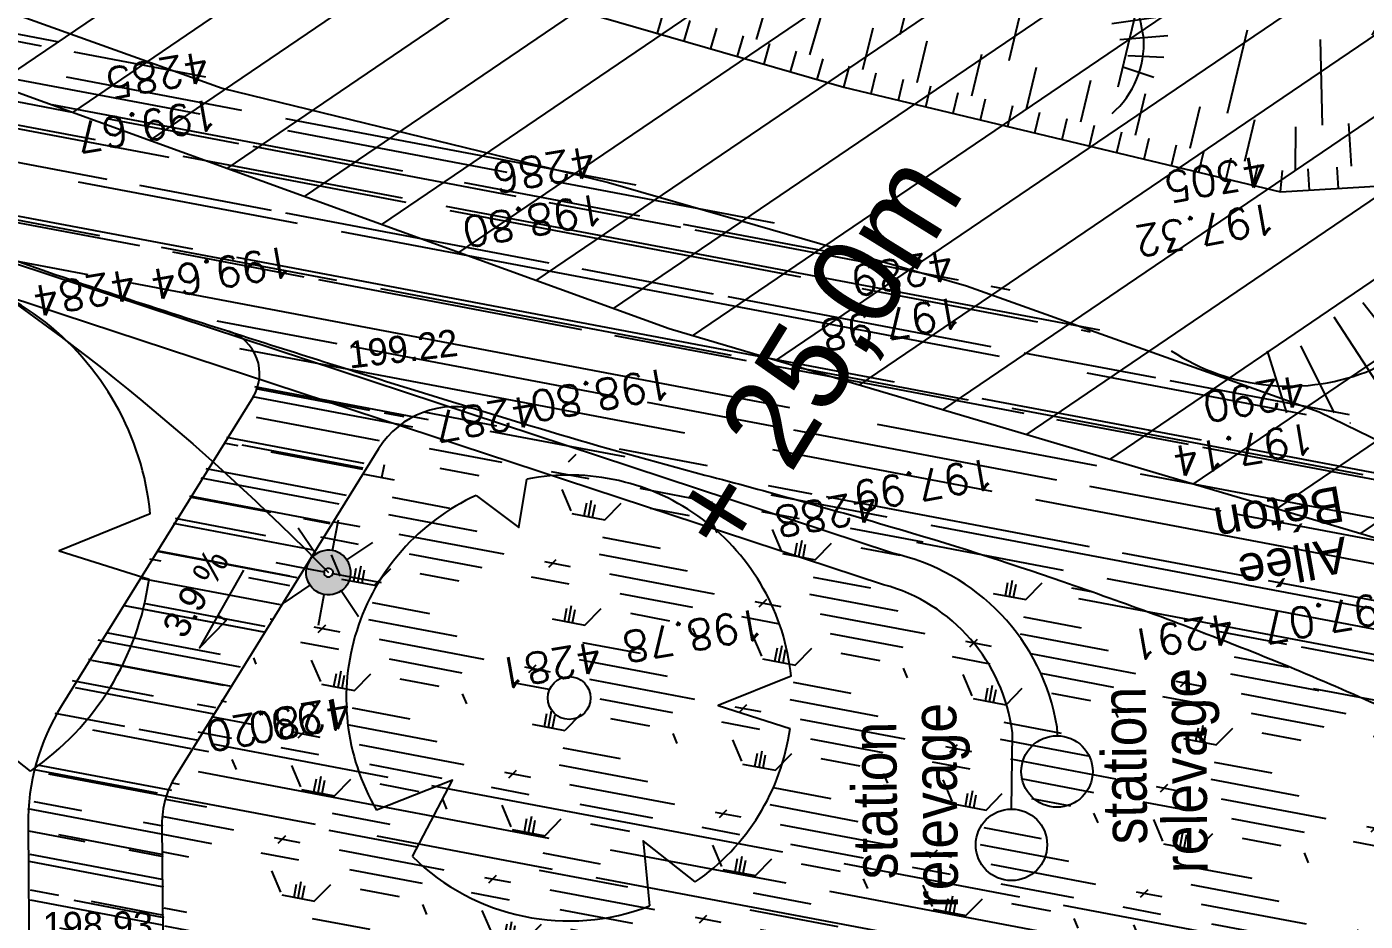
# Model space of a CAD drawing. Extents: x -2313930 to 3286427, y -3858277 to 2572692.
# Drawn here: x 1457 to 2957, y 586 to 1588 of the extents above; entities that cross this region are included whole.
import ezdxf
from ezdxf.enums import TextEntityAlignment as Align
from ezdxf.lldxf.tags import DXFTag

# ---------------------------------------------------------------- set-up
doc = ezdxf.new("R2010")
doc.units = 0
for name, color, linetype, lineweight in [('_GAZELEC-RESERVATION 2', 132, 'Continuous', 18), ('Fond topo - P', 252, 'Continuous', 50), ('Fond topo - VOI', 252, 'Continuous', 25)]:
    doc.layers.add(name, color=color, linetype=linetype, lineweight=lineweight)
for name, color, linetype in [('DWG_280-140115-P - Général', 252, 'Continuous'), ('Fond topo - ESPACE_BOISE', 252, 'Continuous'), ('Fond topo - TAL', 252, 'Continuous'), ('Fond topo - TAL_HAC', 252, 'Continuous'), ('Fond topo - VEG', 252, 'Continuous'), ('Fond topo - VOI_TXT', 252, 'Continuous'), ('Fond topo - Z_500', 252, 'Continuous'), ('prlm-VRD', 2, 'Continuous'), ('SA - arbre', 252, 'Continuous'), ('SA - bât C', 252, 'Continuous'), ('SA - béton balayé', 252, 'Continuous'), ('SA - couvre sol', 252, 'Continuous'), ('SA - EBC', 252, 'Continuous'), ('SA - ECL-réso', 252, 'Eclairage public'), ('SA - emmarchements', 252, 'Continuous'), ('SA - EP-réso', 252, 'EP'), ('SA - EU-réso', 252, 'EU'), ('SA - limite revêtement', 252, 'Continuous')]:
    doc.layers.add(name, color=color, linetype=linetype)
for name, color, linetype, plot in [('Fond topo - N', 252, 'Continuous', False), ('Fond topo - NCACHE', 252, 'Continuous', False), ('Fond topo - ZCACHE', 252, 'Continuous', False)]:
    doc.layers.add(name, color=color, linetype=linetype, plot=plot)
doc.styles.add('2000_ARIAL', font='arial.ttf', dxfattribs={"height": 0.400000006})
doc.styles.add('Arial', font='arial.ttf')
doc.styles.add('Futura Std Book', font='')
doc.styles.add('Lignes', font='arial.ttf', dxfattribs={"height": 0.35})
doc.styles.add('SIMPLEX', font='simplex_.ttf', dxfattribs={"height": 1.25})
doc.styles.get('Futura Std Book').set_extended_font_data('Futura Std Book')
tags = doc.linetypes.add('Eclairage public', pattern='A,5,-0.25,["ECL",Lignes,S=1,R=0,X=0,Y=-0.18],-1.25', length=6.5).pattern_tags.tags
tags[15:16] = [DXFTag(74, 4), DXFTag(75, 0), DXFTag(340, '0'), DXFTag(46, 0.0), DXFTag(50, 0.0), DXFTag(44, 0.0), DXFTag(45, 0.0)]
tags[4:5] = [DXFTag(74, 4), DXFTag(75, 0), DXFTag(340, '0'), DXFTag(46, 0.0), DXFTag(50, 0.0), DXFTag(44, 0.0), DXFTag(45, 0.0)]
tags = doc.linetypes.add('EP', pattern='A,5,-0.25,["EP",Lignes,S=1,R=0,X=0,Y=-0.18],-1.25', length=6.5).pattern_tags.tags
tags[15:16] = [DXFTag(74, 4), DXFTag(75, 0), DXFTag(340, '0'), DXFTag(46, 0.0), DXFTag(50, 0.0), DXFTag(44, 0.0), DXFTag(45, 0.0)]
tags[4:5] = [DXFTag(74, 4), DXFTag(75, 0), DXFTag(340, '0'), DXFTag(46, 0.0), DXFTag(50, 0.0), DXFTag(44, 0.0), DXFTag(45, 0.0)]
tags = doc.linetypes.add('EU', pattern='A,5,-0.25,["EU",Lignes,S=1,R=0,X=0,Y=-0.18],-1.25', length=6.5).pattern_tags.tags
tags[15:16] = [DXFTag(74, 4), DXFTag(75, 0), DXFTag(340, '0'), DXFTag(46, 0.0), DXFTag(50, 0.0), DXFTag(44, 0.0), DXFTag(45, 0.0)]
tags[4:5] = [DXFTag(74, 4), DXFTag(75, 0), DXFTag(340, '0'), DXFTag(46, 0.0), DXFTag(50, 0.0), DXFTag(44, 0.0), DXFTag(45, 0.0)]
tags = doc.linetypes.add('L1', pattern=[1.0000000298023224, 0.6000000238418579, -0.4000000059604645]).pattern_tags.tags
tags[6:7] = [DXFTag(74, 4), DXFTag(75, 0), DXFTag(340, '0'), DXFTag(46, 0.0), DXFTag(50, 0.0), DXFTag(44, 0.0), DXFTag(45, 0.0)]
tags[4:5] = [DXFTag(74, 4), DXFTag(75, 0), DXFTag(340, '0'), DXFTag(46, 0.0), DXFTag(50, 0.0), DXFTag(44, 0.0), DXFTag(45, 0.0)]
tags = doc.linetypes.add('L16', pattern=[0.37500001490116125, 0.300000011920929, -0.07500000298023224]).pattern_tags.tags
tags[6:7] = [DXFTag(74, 4), DXFTag(75, 0), DXFTag(340, '0'), DXFTag(46, 0.0), DXFTag(50, 0.0), DXFTag(44, 0.0), DXFTag(45, 0.0)]
tags[4:5] = [DXFTag(74, 4), DXFTag(75, 0), DXFTag(340, '0'), DXFTag(46, 0.0), DXFTag(50, 0.0), DXFTag(44, 0.0), DXFTag(45, 0.0)]

# ---------------------------------------------------------------- blocks, each defined once
blk = doc.blocks.new('200')
at = {"linetype": 'Continuous', "lineweight": -2}
blk.add_circle((0, 0), 0.4, dxfattribs=at)
blk = doc.blocks.new('Candélabre', base_point=(-13.42592592600001, -9.391534390999993))
for points in [[(-13.67592592600001, -9.391534390999993, -1), (-13.17592592600001, -9.391534390999993), (-13.37592592600001, -9.391534390999993, 1), (-13.475925926, -9.391534390999993)], [(-13.67592592600001, -9.391534390999993, -1), (-13.17592592600001, -9.391534390999993), (-13.37592592600001, -9.391534390999993, 1), (-13.475925926, -9.391534390999993)], [(-13.67592592600001, -9.391534390999993), (-13.475925926, -9.391534390999993, 1), (-13.37592592600001, -9.391534390999993), (-13.17592592600001, -9.391534390999993, -1)], [(-13.67592592600001, -9.391534390999993), (-13.475925926, -9.391534390999993, 1), (-13.37592592600001, -9.391534390999993), (-13.17592592600001, -9.391534390999993, -1)]]:
    blk.add_hatch(color=250).paths.add_polyline_path(points)
at = {"linetype": 'Continuous', "flags": 128}
for points in [[(-13.42592592600001, -9.141534390999993), (-13.42592592600001, -8.791534391999988)], [(-13.60270262100001, -9.214757695999992), (-13.850189994, -8.967270322999994)], [(-13.24914923200001, -9.214757696999996), (-13.001661857, -8.96727032199999)], [(-14.02592592600001, -9.391534390999993), (-13.67592592600001, -9.391534390999993)], [(-13.17592592600001, -9.391534390999993), (-12.825925927, -9.391534390999993)], [(-13.85018999600001, -9.815798461), (-13.60270262200001, -9.568311086999998)], [(-13.00166185800001, -9.815798458999993), (-13.249149231, -9.568311085999994)], [(-13.42592592600001, -9.991534390999988), (-13.42592592600001, -9.641534390999993)]]:
    blk.add_lwpolyline(points, dxfattribs=at)
for points in [[(-13.67592592600001, -9.391534390999993), (-13.475925926, -9.391534390999993, -1), (-13.37592592600001, -9.391534390999993), (-13.17592592600001, -9.391534390999993, 1)], [(-13.67592592600001, -9.391534390999993), (-13.475925926, -9.391534390999993, 1), (-13.37592592600001, -9.391534390999993), (-13.17592592600001, -9.391534390999993, -1)]]:
    blk.add_lwpolyline(points, format="xyb", close=True, dxfattribs=at)
blk = doc.blocks.new('PTOPO')
at = {"layer": 'Fond topo - NCACHE', "style": 'SIMPLEX'}
blk.add_attdef('MAT', text='', height=0.34, dxfattribs=at).set_placement((0.09999999986030161, -0.09999999962747097), align=Align.TOP_LEFT)
at = {"layer": 'Fond topo - ZCACHE', "style": 'SIMPLEX'}
blk.add_attdef('ALT', (0.09999999986030161, 0.09999999962747097), '', height=0.34, dxfattribs=at)
blk = doc.blocks.new('RESINEUX')
at = {"ltscale": 2}
for p, q in [((-0.074169265, 0.428845282), (-0.014171327, 0.418845625)), ((-0.094168577, 0.388846656), (-0.024170983, 0.388846656)), ((-0.104168234, 0.338848375), (-0.014171327, 0.348848031)), ((-0.11416789, 0.298849749), (-0.014171327, 0.318849062)), ((-0.11416789, 0.258851124), (-0.004171670000000001, 0.288850093)), ((-0.104168234, 0.218852498), (0.015827643, 0.258851124)), ((0.285818364, 0.238851811), (0.325816989, 0.15885456)), ((0.325816989, 0.248851468), (0.345816302, 0.168854217)), ((0.365815615, 0.248851468), (0.365815615, 0.188853529)), ((0.395814584, 0.238851811), (0.395814584, 0.188853529)), ((0.425813553, 0.228852155), (0.415813896, 0.188853529)), ((-0.094168577, 0.178853873), (0.015827643, 0.218852499)), ((0.245819739, 0.218852498), (0.29581802, 0.138855248)), ((0.445812866, 0.208852842), (0.435813209, 0.188853529)), ((-0.094168577, 0.128855591), (0.035826955, 0.18885353)), ((0.205821113, 0.198853186), (0.265819051, 0.108856279)), ((0.165822488, 0.178853873), (0.225820426, 0.07885731)), ((-0.08416892100000001, 0.08885696600000001), (0.035826955, 0.148854904)), ((0.115824206, 0.148854904), (0.205821113, 0.038858684)), ((-0.074169264, 0.058857997), (0.05582626800000001, 0.118855935)), ((0.06582592400000001, 0.118855935), (0.155822831, 0.008859715)), ((-0.444156549, 0.058857997), (-0.394158268, 0.108856279)), ((-0.41415758, 0.018859372), (-0.374158955, 0.08885696600000001)), ((-0.374158955, -0.011139597), (-0.33416033, 0.08885696600000001)), ((-0.33416033, -0.03113891), (-0.294161704, 0.08885696600000001)), ((-0.294161704, -0.051138223), (-0.264162735, 0.08885696600000001)), ((-0.254163079, -0.06113787900000001), (-0.234163766, 0.08885696600000001)), ((-0.204164797, -0.071137536), (-0.204164797, 0.08885696600000001)), ((-0.164166172, -0.08113719200000001), (-0.164166172, 0.08885696600000001)), ((-0.124167546, -0.091136848), (-0.11416789, 0.098856622)), ((0.045826612, -0.14113513), (0.125823863, -0.001139941)), ((0.09582489300000001, -0.151134786), (0.175822144, -0.03113891)), ((-0.104168234, -0.06113787900000001), (0.025827299, -0.14113513)), ((0.135823519, -0.161134443), (0.225820426, -0.051138223)), ((0.185821801, -0.171134099), (0.265819051, -0.08113719200000001)), ((-0.11416789, -0.101136505), (-0.004171670000000001, -0.171134099)), ((0.235820082, -0.191133412), (0.315817333, -0.111136161)), ((-0.124167546, -0.151134786), (-0.014171327, -0.211132724)), ((0.275818708, -0.201133068), (0.345816302, -0.151134786)), ((-0.134167203, -0.191133412), (-0.014171327, -0.261131006)), ((0.305817677, -0.231132037), (0.375815271, -0.191133412)), ((-0.134167203, -0.231132037), (-0.034170639, -0.301129632)), ((0.335816646, -0.271130662), (0.395814584, -0.25113135)), ((-0.144166859, -0.271130662), (-0.054169952, -0.341128257)), ((0.385814927, -0.291129975), (0.345816302, -0.291129975)), ((-0.154166515, -0.311129288), (-0.074169264, -0.3911265390000001)), ((0.345816302, -0.311129288), (0.385814927, -0.321128944)), ((0.365815615, -0.341128257), (0.345816302, -0.331128601)), ((-0.174165828, -0.341128257), (-0.124167546, -0.411125851)), ((-0.204164797, -0.36112757), (-0.174165828, -0.431125164)), ((-0.234163766, -0.381126882), (-0.22416411, -0.431125164)), ((-0.264162735, -0.3911265390000001), (-0.264162735, -0.431125164))]:
    blk.add_line(p, q, dxfattribs=at)
for centre, major_axis, ratio, start_param, end_param in [((0.125824658, 0.32584846), (-0.141416496, 0.141416496), 0.9999999999990478, 6.0187679254481, 7.001196311805126), ((0.626553274, 0.375004286), (0.495806787, 0.495806787), 0.9999999999992479, 2.407115294926716, 2.808261770600389), ((0.346817063, 0.020858942), (0.141416496, 0.141416496), 0.9999999999984862, 0.2082352305735228, 0.9403659464662355), ((0.6156107310000001, -0.413017298), (-0.494244527, 0.494244527), 0.9999999999994863, 5.940864207087385, 6.402329262634387), ((-0.271161699, 0.231851691), (-0.148487321, 0.148487321), 0.999999999999426, 1.039500649605982, 1.948537937165391), ((-0.132308309, 0.771717634), (0.5413446150000001, 0.5413446150000001), 0.999999999999071, 3.63264165587472, 4.003214602841574), ((0, 0), (-0.001131371, 0.001131371), 0.99999999997417, 3.926990817000156, 7.06858347058995), ((0, 0), (-0.001131371, 0.001131371), 0.99999999997417, 0.7853981634103633, 3.926990817000156), ((-0.744748968, -0.046828497), (-0.4953887950000001, 0.4953887950000001), 0.9999999999996526, 3.509030027783859, 3.906773112117224), ((-0.091248273, -0.737988308), (0.495574425, 0.495574425), 0.9999999999996342, 0.1822567691657557, 0.5883250715815413), ((0.162823386, -0.300130027), (-0.141416496, 0.141416496), 0.9999999999997603, 3.670881203304562, 4.697745667496582), ((-0.265161906, -0.212133051), (-0.141416496, 0.141416496), 0.9999999999999891, 2.259520706035595, 3.289317319450373)]:
    blk.add_ellipse(centre, major_axis=major_axis, ratio=ratio, start_param=start_param, end_param=end_param, dxfattribs=at)
blk = doc.blocks.new('A$C1F970F0F')
at = {"layer": 'SA - béton balayé'}
h = blk.add_hatch(dxfattribs=at)
h.set_pattern_fill('BETON_BALAYE', color=256, scale=49.99999999999999, angle=-10.72360141139323, style=0, pattern_type=2)
h.set_pattern_definition([(349.2763985886067, (-277130161.1279894, -473864756.7787022), (117.3825536141096, 28.65896207176165), [749.9999999999999, -99.99999999999999, 250, -49.99999999999999]), (349.2763985886067, (-277130091.1375459, -473864744.5890418), (-36.75306622226226, 74.64222748057564), [150, -16.5, 299.9999999999999, -37.49999999999999]), (349.2763985886067, (-277130128.6565508, -473864719.6726964), (261.6928111209335, -15.46358973923611), [399.9999999999999, -69.99999999999999, 200, -49.99999999999999])])
edge = h.paths.add_edge_path()
edge.add_line((847.6940603821262, 1728.843869632567), (898.3231435302033, 2004.634077768478))
edge.add_line((898.3231435302033, 2004.634077768478), (1143.547512896615, 1887.824205350663))
edge.add_arc((4476.755824987884, 9877.66301907342), 8657.2398558123, 247.3550337200921, 251.1659104121369)
edge.add_line((1681.948853588895, 1683.954706367697), (2114.845544182086, 1578.014617527221))
edge.add_line((2114.845544182086, 1578.014617527221), (2515.75612138621, 1462.263694100857))
edge.add_line((2515.756121386211, 1462.263694100857), (2910.512600857043, 1321.392171708825))
edge.add_line((2910.512600857042, 1321.392171708825), (3516.952153602056, 1025.948174333774))
edge.add_line((3516.952153602057, 1025.948174333774), (3901.18493073026, 864.3683669144352))
edge.add_line((3901.18493073026, 864.3683669144351), (4241.50575886574, 689.604471750609))
edge.add_line((4241.50575886574, 689.604471750609), (4497.895798403801, 355.9948476230381))
edge.add_line((4497.895798403801, 355.994847623038), (4533.966147712257, 237.5404283702045))
edge.add_line((4533.966147712256, 237.5404283702045), (4447.604671371961, 174.518334859205))
edge.add_line((4447.604671371962, 174.518334859205), (4252.599676299415, 32.25277447435795))
edge.add_line((4252.599676299415, 32.25277447435792), (4156.386231026273, 172.6365710435619))
edge.add_line((4156.386231026273, 172.6365710435621), (4040.701065253342, 314.6279718482957))
edge.add_arc((2593.341206284507, -915.257701528077), 1899.333917701345, 40.3560274261332, 48.35494902153538)
edge.add_arc((3119.873794743065, -323.1481797241233), 1106.976515683048, 48.35494958933642, 58.83868760046816)
edge.add_arc((1167.260114931724, -3661.781614552744), 4974.593107277497, 59.49169731789545, 62.50643056691179)
edge.add_arc((-2920.322800602558, -11460.20645120262), 13779.33748696329, 62.39912395488075, 64.37236637248444)
edge.add_arc((1655.842150793314, -1920.823136313695), 3199.114441546418, 64.37236634929735, 68.46827945017714)
edge.add_arc((976.9509503048961, -3641.494662512886), 5048.872199517636, 68.46827948602746, 70.96729572643876)
edge.add_line((2623.427559794691, 1131.368761205476), (2431.022144464181, 1192.66281336526))
edge.add_line((2431.022144464181, 1192.66281336526), (1971.332810029389, 1322.799841070266))
edge.add_arc((1942.135028901925, 1227.157331528015), 100.0000002715342, 73.02359818588538, 148.1771649215559)
edge.add_line((1857.166767790674, 1279.88677928664), (1629.491566616614, 913.0108329463187))
edge.add_arc((1714.459827979506, 860.2813851400383), 100.0000005249397, 148.1771649743808, 180.4836279277611)
edge.add_line((1614.463389873035, 859.4373051895686), (1615.851753593793, 694.9607727230351))
edge.add_line((1615.851753593793, 694.9607727230351), (1465.851753458937, 694.3277211018518))
edge.add_line((1465.851753458937, 694.3277211018518), (1464.468733616605, 858.1711849032274))
edge.add_arc((1714.459829404081, 860.2813851546173), 250.0000018362474, 148.1771651838876, 180.4836280127426, ccw=False)
edge.add_line((1502.039175040556, 992.1050041879063), (1716.403353701119, 1337.5315612539))
edge.add_arc((1673.919223351382, 1363.896285094222), 49.99999994749897, 328.177164835115, 432.2428484475834)
edge.add_arc((3542.147321807592, 7380.693577605962), 6250.170695921803, 249.6004148205551, 252.7543820270024, ccw=False)
edge.add_line((1363.554939353563, 1522.505379938917), (1104.398892733353, 1617.71836989428))
edge.add_arc((1990.420094553901, 4016.529160534171), 2557.210742071507, 243.4573258881201, 249.7278614161875, ccw=False)
at = {"layer": 'SA - couvre sol'}
h = blk.add_hatch(dxfattribs=at)
h.set_pattern_fill('PELOUSE6', color=256, scale=20.0000003, angle=-10.72360141139323, style=0, pattern_type=2)
h.set_pattern_definition([(349.2763985886067, (-277130161.1279894, -473864756.7787022), (22.32856350872324, 117.9043497231417), [37.5000005625, -202.5000030375]), (79.27639858860677, (-277130147.3110734, -473864759.3953308), (-235.8086994462835, 44.65712701744649), [15.000000225, -105.000001575]), (79.27639858860677, (-277130138.0997961, -473864761.1397498), (-235.8086994462835, 44.65712701744649), [15.000000225, -105.000001575]), (79.27639858860677, (-277130142.7054347, -473864760.2675403), (-235.8086994462835, 44.65712701744649), [18.75000028125, -101.25000151875]), (112.9664661186067, (-277130151.916716, -473864758.5231205), (-191.1515722884832, 280.4658259369293), [12.00000018, -420.7461593111922]), (45.58633105860677, (-277130133.4941673, -473864762.0119574), (22.32856353476547, 117.9043498154048), [12.00000018, -420.7461593111923]), (45.58633105860677, (-277130124.2828801, -473864763.7563783), (22.32856353476547, 117.9043498154048), [26.00000039, -406.6661590999923]), (112.9664661186067, (-277130161.1279894, -473864756.7787022), (-191.1515722884832, 280.4658259369293), [26.00000039, -406.6661590999922]), (349.2763985886067, (-277130073.3609553, -473864750.4999832), (22.32856350872324, 117.9043497231417), [44.42455106636825, -195.5754525336318]), (349.2763985886067, (-277130085.1249766, -473864728.4255323), (22.32856350872324, 117.9043497231417), [82.81008944215131, -56.09585564143782, 43.07431864611476, -58.01973967029608]), (349.2763985886067, (-277130096.7337571, -473864706.3804808), (22.32856350872324, 117.9043497231417), [119.4799495921992, -46.28746189431191, 29.47870124218051, -44.75389087130835]), (349.2763985886067, (-277130108.4191755, -473864684.3209158), (22.32856350872324, 117.9043497231417), [100.4611429069171, -139.5388606930829]), (349.2763985886067, (-277130104.5097786, -473864665.2146754), (22.32856350872324, 117.9043497231417), [65.56973938354608, -174.4302642164539])])
edge = h.paths.add_edge_path()
edge.add_line((1615.851753593793, 694.9607727230351), (1614.463389838377, 859.4373050065569))
edge.add_arc((1714.459830512557, 860.2813843759698), 100.000003087434, 148.1771654366792, 180.4836275824338, ccw=False)
edge.add_line((1629.491566507779, 913.0108328721421), (1857.16676764718, 1279.886779029451))
edge.add_arc((1942.135029055825, 1227.157331214506), 100.000000568384, 79.2764015901547, 148.1771649839853, ccw=False)
edge.add_line((1960.74215999076, 1325.410956033792), (2431.022144464181, 1192.66281336526))
edge.add_arc((1225.869913482202, -2931.164758576932), 4296.31769576593, 65.03011753986442, 73.7094635579187, ccw=False)
edge.add_line((3039.525209584287, 963.5753110377432), (3252.565944742316, 859.111148292679))
edge.add_line((3252.565944742316, 859.111148292679), (3463.776332122894, 750.994138549633))
edge.add_line((3463.776332122894, 750.9941385496331), (3526.869145140535, 717.5495769190678))
edge.add_line((3526.869145140535, 717.5495769190678), (3489.772737486232, 694.0244586629102))
edge.add_line((3489.772737486233, 694.0244586629102), (1615.851753593793, 694.9607727230352))
at = {"layer": 'SA - EBC'}
h = blk.add_hatch(dxfattribs=at)
h.set_pattern_fill('_USER', color=256, scale=74.99999999999999, angle=-325.7236014113932, style=0, pattern_type=0)
h.set_pattern_definition([(34.27639858860678, (-277130161.1279894, -473864756.7787022), (-42.238928459823, 61.97477650275113), [])])
edge = h.paths.add_edge_path()
edge.add_line((5801.470568619522, -3162.013069131843), (4083.559282644929, -3271.123614088357))
edge.add_line((4083.559282644929, -3271.123614088356), (4014.481307725509, -3717.332461968055))
edge.add_line((4014.48130772551, -3717.332461968055), (3135.517961824245, -3810.19300101904))
edge.add_line((3135.517961824245, -3810.19300101904), (2274.245008604417, -3693.648081323564))
edge.add_line((2274.245008604417, -3693.648081323564), (1554.636776175834, -3420.099318784944))
edge.add_arc((2508.775769578408, -2315.674454232369), 1459.498372788833, 157.1868533427094, 229.1754823893534, ccw=False)
edge.add_arc((1966.013830892235, -2087.371785851423), 870.6752834691503, 94.3015183869224, 157.1868533106914, ccw=False)
edge.add_line((1900.708697991695, -1219.149067345796), (2859.239020416566, -1223.495634912559))
edge.add_arc((3100.860739749298, 1265.329539486049), 2500.526305395239, 264.4549516394795, 302.9422754293212)
edge.add_arc((4209.331858878893, -445.3369775435177), 462.1229708170858, 302.9422754305585, 376.8336969250394)
edge.add_arc((2214.122706379954, -1049.006753214115), 2546.655714682971, 16.8336969158998, 38.14703645440247)
edge.add_arc((3041.32627014761, -399.2990096244524), 1494.806919462396, 38.14703657403813, 72.97328584086019)
edge.add_line((3479.031970107599, 1029.988031775616), (2182.437305702805, 1414.38613606858))
edge.add_line((2182.437305702805, 1414.38613606858), (1056.590900019184, 1822.819186472099))
edge.add_arc((1766.412018482452, 3779.442320525911), 2081.398594438606, 212.7495497786225, 250.0603089288685, ccw=False)
edge.add_line((15.86575126143373, 2653.472571668582), (-104.0907319930869, 3091.26353710603))
edge.add_line((-104.0907319930869, 3091.26353710603), (-169.6986146466322, 3639.54836895815))
edge.add_line((-169.6986146466322, 3639.548368958149), (-35.58090533515337, 6158.014854826562))
edge.add_arc((-194.3533792400212, 7143.826589584332), 998.5156357593988, 279.1493507374978, 373.962283499627)
edge.add_arc((2392.201579171132, 7786.918955579627), 1666.786287877102, 172.6269749467245, 193.9622835974407, ccw=False)
edge.add_arc((-45.50651600643437, 8102.354993671941), 791.2455775503726, -7.373025019439765, 16.43829965925021)
edge.add_line((713.3969204091394, 8326.263765657093), (486.7428317772967, 9142.81155059313))
edge.add_line((486.7428317772967, 9142.811550593131), (1338.845530021721, 9564.23852196786))
edge.add_line((1338.845530021721, 9564.23852196786), (1632.623584095551, 8945.24637913095))
edge.add_line((1632.623584095551, 8945.246379130947), (1394.029444699765, 8829.874494032001))
edge.add_line((1394.029444699765, 8829.874494032001), (1731.997733793977, 8131.230781666551))
edge.add_arc((1233.216649704336, 7889.945865525577), 554.0766919865823, -19.640967550384175, 25.815335324856676, ccw=False)
edge.add_line((1755.055695752756, 7703.706797235046), (1558.214479468655, 6807.520788570679))
edge.add_line((1558.214479468655, 6807.52078857068), (1570.021725572625, 6609.158708993335))
edge.add_line((1570.021725572625, 6609.158708993335), (1852.913141606868, 5734.125706863067))
edge.add_line((1852.913141606869, 5734.125706863067), (2726.748207475315, 4020.986816292172))
edge.add_line((2726.748207475315, 4020.986816292172), (3802.352916265851, 4004.947770972833))
edge.add_arc((8355.58168857983, 5950.706307988518), 4951.552134169374, 203.138762427905, 230.8301436200186)
edge.add_arc((13583.66465597079, 12367.85935474512), 13228.79229856088, 230.8301435441083, 233.1638398044412)
edge.add_line((5652.622255943647, 1780.153648245416), (4998.697813068342, 1820.441475819727))
edge.add_line((4998.697813068342, 1820.441475819727), (4863.841220233488, 767.0816613875431))
edge.add_line((4863.841220233488, 767.0816613875434), (5595.355488733695, 631.185878681516))
edge.add_line((5595.355488733695, 631.1858786815158), (5852.747939948536, -2020.707044821664))
edge.add_line((5852.747939948536, -2020.707044821665), (5881.394298709887, -2966.563612924887))
edge.add_line((5881.394298709887, -2966.563612924887), (5801.470568619523, -3162.013069131842))
at = {"layer": 'Fond topo - ESPACE_BOISE', "linetype": 'L1', "ltscale": 2, "flags": 128}
blk.add_lwpolyline([(5801.470568619522, -3162.013069131843), (4083.559282644929, -3271.123614088356), (4014.48130772551, -3717.332461968055), (3135.517961824245, -3810.19300101904), (2274.245008604417, -3693.648081323564), (1554.636776175834, -3420.099318784944, -0.3248648439675891), (1163.447808694293, -1749.787382690587, -0.2814891279475962), (1900.708697991695, -1219.149067345796), (2859.239020416566, -1223.495634912559, 0.1695292870025676), (4460.631470672048, -833.159289007697, 0.3340686001642133), (4651.652558133293, -311.5085830883972, 0.09326601102169153), (4216.884593398947, 524.0158635944096, 0.153138720952933), (3479.031970107599, 1029.988031775616), (2182.437305702805, 1414.38613606858), (1056.590900019184, 1822.819186472099, -0.1642525569996709), (15.86575126143373, 2653.472571668582), (-104.0907319930869, 3091.26353710603), (-169.6986146466322, 3639.548368958149), (-35.58090533515337, 6158.014854826562, 0.4390366150430304), (774.660880078399, 7384.751557306568, -0.09336270405047195), (739.1967976091219, 8000.81547627212, 0.104271961321091), (713.3969204091394, 8326.263765657093), (486.7428317772967, 9142.811550593131), (1338.845530021721, 9564.23852196786), (1632.623584095551, 8945.246379130947), (1394.029444699765, 8829.874494032001), (1731.997733793977, 8131.23078166655, -0.2009829630843761), (1755.055695752756, 7703.706797235046), (1558.214479468655, 6807.52078857068), (1570.021725572625, 6609.158708993335), (1852.913141606869, 5734.125706863067), (2726.748207475315, 4020.986816292172), (3802.352916265851, 4004.947770972833, 0.121417881002313), (5228.074839294609, 2111.882341611708, 0.01018302282179253), (5652.622255943647, 1780.153648245416), (4998.697813068342, 1820.441475819727), (4863.841220233488, 767.0816613875434), (5595.355488733695, 631.1858786815158), (5852.747939948536, -2020.707044821665), (5881.394298709887, -2966.563612924887)], format="xyb", close=True, dxfattribs=at)
at = {"layer": 'Fond topo - TAL', "ltscale": 2, "flags": 128}
blk.add_lwpolyline([(-123.5302720137822, 5221.471523133365), (-191.6498956813264, 5149.89069116634), (-250.1124419443469, 5002.430873541515), (-244.3641489511899, 4796.956972106978), (-172.4301427361494, 4538.765070982538), (-111.4085088218977, 4273.775672655443), (-102.3376064494456, 4066.634682282455), (-116.1263785536438, 3786.61701452102), (-123.9270524247917, 3450.200434356116), (-81.42352560867835, 3248.694998352735), (143.8016482546598, 2993.0819321279), (288.7744518628505, 2702.713250865253), (508.5369932070888, 2483.767469360457), (868.9328981152057, 2247.251295349618), (1243.079527777024, 2039.408481325549), (1662.380454104952, 1891.644250489091), (2378.37961133611, 1685.062536819512), (2867.518686564626, 1567.612339461884), (3061.566353946116, 1579.164582815518)], dxfattribs=at)
at = {"layer": 'Fond topo - TAL_HAC', "ltscale": 2}
for p, q in [((2441.442106033925, 1743.963578345471), (2464.383664849399, 1837.182057449733)), ((2563.331710581855, 1714.699071353439), (2585.745766599543, 1808.045791032937)), ((2280.616216416308, 1738.248429903872), (2293.922514014511, 1784.367215866106)), ((2685.6164792727, 1685.336521775387), (2708.03053543388, 1778.683241712074)), ((2169.546523817203, 1745.315536472631), (2176.199672576443, 1768.374929556085)), ((2199.379822076675, 1736.707965085569), (2206.032970835915, 1759.767358169022)), ((2340.282812791757, 1721.033286872559), (2353.589110441948, 1767.15207310931)), ((2229.213120244641, 1728.100393715835), (2235.86626900388, 1751.159786799289)), ((2259.046418504112, 1719.492822328772), (2265.699567246023, 1742.55221532072)), ((2399.531914136506, 1704.662544176502), (2411.266078207414, 1751.206173257649)), ((2807.901248107037, 1655.973972454525), (2830.31530421623, 1749.320692116693)), ((2288.879716649201, 1710.885250963371), (2295.532865505494, 1733.944643933658)), ((2318.713014908673, 1702.277679576309), (2325.366163764966, 1725.337072546595)), ((2460.411105885563, 1690.047623397536), (2471.61813392283, 1736.720983137115)), ((2914.406114300931, 1642.400442458333), (2912.23927793443, 1738.375985331683)), ((2348.546313168144, 1693.670108189246), (2355.199461932931, 1716.729501176861)), ((2521.553490282629, 1675.366348693518), (2532.760518377431, 1722.039708611776)), ((2378.37961133611, 1685.062536819512), (2384.509510868777, 1708.266509177061)), ((2408.950803546081, 1677.721899465337), (2414.554317553277, 1701.058579337293)), ((2582.695874685242, 1660.685073893661), (2593.902902665662, 1707.358433833581)), ((2439.521995750505, 1670.381262207), (2445.125509745919, 1693.717941891612)), ((2470.093187943147, 1663.040624761319), (2475.696701973219, 1686.377304628943)), ((2643.838259139843, 1646.003799368322), (2655.045287062728, 1692.677159129563)), ((2500.66438011846, 1655.699987224132), (2506.26789418319, 1679.036667274767)), ((2531.23557234576, 1648.359349961463), (2536.839086387614, 1671.69603001643)), ((2561.806764573061, 1641.018712698793), (2567.410278614915, 1664.35539275376)), ((2704.980643462733, 1631.322524773139), (2716.187671499999, 1677.995884512718)), ((2592.377956777485, 1633.678075440456), (2597.981470842215, 1657.014755491091)), ((2622.949148987456, 1626.337438086281), (2628.552663017528, 1649.674117953904)), ((2766.123027842469, 1616.641249977615), (2777.330055931724, 1663.314609991711)), ((2653.520341214757, 1618.996800823612), (2659.123855130446, 1642.333480712896)), ((2684.091533407399, 1611.656163377931), (2689.695047323088, 1634.992843267215)), ((2827.265412262412, 1601.959975269265), (2838.472440334338, 1648.633335191855)), ((2884.031976868737, 1592.507282189281), (2884.719149060059, 1640.502363213267)), ((2946.945614104718, 1596.383356565052), (2944.093079667968, 1644.298521869082)), ((2714.662725559835, 1604.315525845076), (2720.266239624566, 1627.652205895711)), ((2745.23391769563, 1596.974888599736), (2750.83743176036, 1620.311568650371)), ((2775.805110014436, 1589.634251319737), (2781.408623964784, 1612.970931392033)), ((2806.376302132901, 1582.293613982891), (2811.979816192085, 1605.630294129364)), ((2836.947494337325, 1574.952976724554), (2842.551008367398, 1598.289656592177)), ((2867.518686564626, 1567.612339461884), (2869.63025653948, 1591.519268569209)), ((2899.85996440493, 1569.537713159504), (2898.433697180665, 1593.495295717847)), ((2932.201242331882, 1571.463087314653), (2930.774975055628, 1595.420669598479))]:
    blk.add_line(p, q, dxfattribs=at)
at = {"layer": 'Fond topo - VOI', "linetype": 'L16', "ltscale": 2, "flags": 128}
for points in [[(-410.4573954082604, 4496.281983435452), (-275.2797675438889, 3639.964293068524, 0.05175614001462255), (-25.75674943525667, 2954.12476405697, 0.07683847699775821), (242.3973429298351, 2566.944338701083, 0.01799232695016924), (602.5175779411827, 2213.735113210599), (898.3231434213683, 2004.634077694301), (1143.547512896615, 1887.824205350663), (1442.276114517919, 1769.658652589777), (1681.948853588895, 1683.954706367697), (2114.845544182086, 1578.014617527221), (2515.756121386211, 1462.263694100857), (2910.512600857042, 1321.392171708825), (3516.952153602057, 1025.948174333774), (3901.184930821766, 864.3683668971058), (4241.50575886574, 689.604471750609), (4497.895798403801, 355.994847623038), (4647.689449561236, -149.636488564905), (4746.352122538518, -642.243459669855), (4898.077129065638, -1354.668971112381), (4990.027461718793, -2094.77839309662), (5021.209996846888, -2419.063814886839), (5045.042919798527, -2502.419951333245, 0.2291964161509024), (5239.005744553338, -2711.489723728723), (5354.800928152768, -2670.843148670674), (5445.831428399385, -2528.106701577661), (5524.939717540758, -2152.462322599101), (5588.808554118679, -1772.826003617761), (5596.946294726647, -1078.989912171996), (5595.427037839852, -760.3391798385524), (5607.922173153986, 21.2368958841555), (5625.650588417848, 675.8970783981483), (5679.873644702147, 1402.6777603776)], [(1113.169076435483, 1614.544457789373, -0.002426532655408154), (1363.554939353563, 1522.505379938917, 0.01108269577173768), (1599.923292717213, 1440.234847178777, 0.002199676188283067), (1874.660297146564, 1352.718827440079, 0.00347098289485792), (2049.38919448178, 1299.234824079624, 0.008144483090189688), (2222.6218611107, 1250.579863394922, -0.006775138349132658), (2431.022144464181, 1192.66281336526, -0.01189088554474296), (2623.427408166431, 1131.368813427953, -0.01090445597054321), (2829.969218926352, 1055.039568515053, -0.01787369539097641), (3039.525210796052, 963.5753104291103, -0.008610107040065807), (3463.776332122894, 750.9941385496331, -0.006108992419635383), (3603.612183074546, 675.6974373326499, -0.009426701389239399), (3692.67804793272, 624.1069568697282, -0.04577587075853611), (3855.47516997701, 504.0686135215838, -0.03491605834605333), (4040.701065253342, 314.6279718482956, -0.005171303418082488), (4113.986337773101, 226.5540563774106, -0.008638596706901086), (4156.386231026273, 172.6365710435621, -0.01206913161195214), (4178.034076992609, 142.6300725480174, -0.003352022640495587), (4252.599676299415, 32.25277447435792, -0.05728176819019055), (4294.257764984838, -49.15386160802848, -0.03537220502369592), (4336.211253093843, -190.8626816253246), (4461.038475485748, -724.9450425888687), (4633.29666137313, -1425.46548323056), (4721.617943937852, -2098.858421756516), (4772.00721949915, -2796.814362761385), (4932.207642367547, -3081.259965061484)]]:
    blk.add_lwpolyline(points, format="xyb", dxfattribs=at)
at = {"layer": 'SA - arbre', "ltscale": 2.400000095367432, "elevation": 9.999999999999998e-08, "flags": 128}
for points in [[(1966.378882305368, 1227.741604857647), (2014.264533294783, 1191.933553187158), (2023.183728462522, 1245.998361618317)], [(2319.133640942933, 1025.286961363171), (2237.630695683869, 992.3287763382195), (2318.005085609251, 966.8428031595276)], [(1895.203018449519, 823.1692867146141), (1939.802571416672, 908.9054956155355), (1854.765484073857, 875.3617010442227)], [(2211.789678536741, 794.8822993933688), (2153.315084225394, 840.8736395464873), (2160.614083201497, 767.9318677939398)]]:
    blk.add_lwpolyline(points, dxfattribs=at)
at = {"layer": 'SA - arbre', "ltscale": 3, "elevation": 9.999999999999998e-08, "flags": 128}
for points in [[(1601.411681069683, 1206.971654178375), (1499.532999415613, 1165.773922817594), (1600.000986846776, 1133.916456410692)], [(1467.231728051719, 918.9658265995745), (1394.138485105516, 976.4550018965583), (1403.262233805543, 885.277787162287)]]:
    blk.add_lwpolyline(points, dxfattribs=at)
at = {"layer": 'SA - arbre', "ltscale": 2.400000095367432}
blk.add_circle((2070.636051041283, 1000.852554139549), 24, dxfattribs=at)
at = {"layer": 'SA - arbre', "ltscale": 3}
for start, end in [(5.615758544138957, 100.955148599448), (304.4232597397967, 352.1717179394186)]:
    blk.add_arc((1290.789693612553, 1176.428645164011), 312.1199996999999, start, end, dxfattribs=at)
at = {"layer": 'SA - arbre', "ltscale": 2.400000095367432}
for start, end in [(5.615758544138957, 100.9551486135385), (114.6790985213543, 210.1704842050026), (304.4232597303638, 352.1717179394186), (225.365112554562, 291.1217116632116)]:
    blk.add_arc((2070.636051041283, 1000.852554139549), 249.6959998, start, end, dxfattribs=at)
at = {"layer": 'SA - ECL-réso', "ltscale": 0.75, "elevation": 9.999999999999998e-08, "flags": 128}
blk.add_lwpolyline([(-1475.110443905265, 5766.401422545955, 0.1362120017762133), (-838.9789361074819, 4822.492392310165, -0.03575262993527941), (-599.8260445017723, 3757.456632320135, 0.08458757116206624), (-142.8597030717047, 2572.739655090864, 0.1018241665879795), (784.6364305523733, 1789.941469141512, -0.1154325763872777), (1801.014147016003, 1141.354277914741)], format="xyb", dxfattribs=at)
at = {"layer": 'SA - emmarchements', "elevation": 9.999999999999998e-08, "flags": 128}
blk.add_lwpolyline([(1705.955772176362, 1144.095389586514), (1656.662410429649, 1057.014543388402), (1686.595769880917, 1087.665585846504), (1677.066367835437, 1093.059840570285)], dxfattribs=at)
at = {"layer": 'SA - EP-réso', "ltscale": 0.75, "elevation": 9.999999999999998e-08, "flags": 128}
blk.add_lwpolyline([(2566.152516580046, 876.3103505561792), (2567.183615954937, 961.9083501940681, 0.3038135515548239), (2422.871377904824, 1127.726289594517), (1293.799864130439, 1498.886731004649, -0.2451589190929156), (-1104.395255167816, 4052.061781908328), (-1490.651059086209, 6224.425435984132, 0.2442911667358615), (-1508.197340965751, 6251.265406478272)], format="xyb", dxfattribs=at)
at = {"layer": 'SA - EU-réso', "ltscale": 0.75, "elevation": 9.999999999999998e-08, "flags": 128}
blk.add_lwpolyline([(2617.534404683669, 958.3520565071242, 0.02430399992714655), (2617.147610928713, 968.2506084235482, 0.3084876794272485), (2431.642292807388, 1163.244017275639), (1304.186131232575, 1535.139853239783, -0.2470799863846096), (-1058.641706458652, 4066.126741684488), (-1387.237039322209, 5924.109169990921, -0.1208395636719429), (-1366.982120749651, 6059.298974206537), (-1307.40268621278, 6189.662523912101, 0.1663501201703965), (-1302.251692345747, 6260.024822760921)], format="xyb", dxfattribs=at)
at = {"layer": 'SA - limite revêtement', "elevation": 9.999999999999998e-08, "flags": 128}
for points in [[(1716.403353701119, 1337.5315612539), (1502.039175040556, 992.1050041879063, 0.1419047010598412), (1464.468733616605, 858.1711849032274), (1465.857097250717, 693.6946519791649)], [(1971.332810029388, 1322.799841070266, 0.3402017025442172), (1857.166767790674, 1279.88677928664), (1629.491566525108, 913.0108329636478, 0.1419047005215849), (1614.463389873035, 859.4373051895686), (1615.851753593793, 694.9607727230351)]]:
    blk.add_lwpolyline(points, format="xyb", dxfattribs=at)
at = {"layer": 'SA - limite revêtement'}
blk.add_arc((1673.919223242547, 1363.896285020046), 49.99999999999999, 328.1771648050565, 72.24284835557523, dxfattribs=at)
at = {"layer": 'Fond topo - P', "ltscale": 2}
ref = blk.add_blockref('PTOPO', (1681.948853588895, 1683.954706367697), dxfattribs=dict(at, xscale=99.99999999999994, yscale=99.99999999999994, zscale=99.99999999999994, rotation=190.0656205306617))
ref.add_attrib('MAT', '4285', dxfattribs={"layer": 'Fond topo - N', "color": 0, "ltscale": 2, "height": 33.99999999999999, "rotation": 190.0656204987762, "style": 'SIMPLEX'}).set_placement((1670.355011779871, 1692.053029113724), align=Align.TOP_LEFT)
ref.add_attrib('ALT', '199.67', (1673.850530865744, 1672.360864554342), dxfattribs={"layer": 'Fond topo - Z_500', "color": 0, "ltscale": 2, "height": 33.99999999999999, "rotation": 190.0656204987762, "style": 'SIMPLEX'})
ref = blk.add_blockref('PTOPO', (2114.845544182086, 1578.014617527221), dxfattribs=dict(at, xscale=99.99999999999994, yscale=99.99999999999994, zscale=99.99999999999994, rotation=190.0656205306617))
ref.add_attrib('MAT', '4286', dxfattribs={"layer": 'Fond topo - N', "color": 0, "ltscale": 2, "height": 33.99999999999999, "rotation": 190.0656204987762, "style": 'SIMPLEX'}).set_placement((2103.251702298198, 1586.112940003062), align=Align.TOP_LEFT)
ref.add_attrib('ALT', '198.80', (2106.74722141873, 1566.420775626692), dxfattribs={"layer": 'Fond topo - Z_500', "color": 0, "ltscale": 2, "height": 33.99999999999999, "rotation": 190.0656204987762, "style": 'SIMPLEX'})
ref = blk.add_blockref('PTOPO', (2867.518686564626, 1567.612339461884), dxfattribs=dict(at, xscale=99.99999999999994, yscale=99.99999999999994, zscale=99.99999999999994, rotation=190.0656205306617))
ref.add_attrib('MAT', '4305', dxfattribs={"layer": 'Fond topo - N', "color": 0, "ltscale": 2, "height": 33.99999999999999, "rotation": 190.0656204987762, "style": 'SIMPLEX'}).set_placement((2855.924844732726, 1575.710662212243), align=Align.TOP_LEFT)
ref.add_attrib('ALT', '197.32', (2859.420363841476, 1556.018497648529), dxfattribs={"layer": 'Fond topo - Z_500', "color": 0, "ltscale": 2, "height": 33.99999999999999, "rotation": 190.0656204987762, "style": 'SIMPLEX'})
ref = blk.add_blockref('PTOPO', (1599.923292717213, 1440.234847178777), dxfattribs=dict(at, xscale=99.99999999999994, yscale=99.99999999999994, zscale=99.99999999999994, rotation=190.0656205306617))
ref.add_attrib('MAT', '4284', dxfattribs={"layer": 'Fond topo - N', "color": 0, "ltscale": 2, "height": 33.99999999999999, "rotation": 190.0656204987762, "style": 'SIMPLEX'}).set_placement((1588.329450885314, 1448.333169929136), align=Align.TOP_LEFT)
ref.add_attrib('ALT', '199.64', (1757.42039952993, 1507.779926907489), dxfattribs={"layer": 'Fond topo - Z_500', "color": 0, "ltscale": 2, "height": 33.99999999999999, "rotation": 190.0656204987762, "style": 'SIMPLEX'})
ref = blk.add_blockref('PTOPO', (2515.756121386211, 1462.263694100857), dxfattribs=dict(at, xscale=99.99999999999994, yscale=99.99999999999994, zscale=99.99999999999994, rotation=190.0656205306617))
ref.add_attrib('MAT', '4289', dxfattribs={"layer": 'Fond topo - N', "color": 0, "ltscale": 2, "height": 33.99999999999999, "rotation": 190.0656204987762, "style": 'SIMPLEX'}).set_placement((2504.162279554311, 1470.362016851216), align=Align.TOP_LEFT)
ref.add_attrib('ALT', '197.98', (2507.657798622854, 1450.669852200328), dxfattribs={"layer": 'Fond topo - Z_500', "color": 0, "ltscale": 2, "height": 33.99999999999999, "rotation": 190.0656204987762, "style": 'SIMPLEX'})
ref = blk.add_blockref('PTOPO', (2049.38919448178, 1299.234824079624), dxfattribs=dict(at, xscale=99.99999999999994, yscale=99.99999999999994, zscale=99.99999999999994, rotation=190.0656205306617))
ref.add_attrib('MAT', '4287', dxfattribs={"layer": 'Fond topo - N', "color": 0, "ltscale": 2, "height": 33.99999999999999, "rotation": 190.0656204987762, "style": 'SIMPLEX'}).set_placement((2037.795352615222, 1307.333146646971), align=Align.TOP_LEFT)
ref.add_attrib('ALT', '198.80', (2182.466613866386, 1371.164306684463), dxfattribs={"layer": 'Fond topo - Z_500', "color": 0, "ltscale": 2, "height": 33.99999999999999, "rotation": 190.0656204987762, "style": 'SIMPLEX'})
ref = blk.add_blockref('PTOPO', (2910.512600857042, 1321.392171708825), dxfattribs=dict(at, xscale=99.99999999999994, yscale=99.99999999999994, zscale=99.99999999999994, rotation=190.0656205306617))
ref.add_attrib('MAT', '4290', dxfattribs={"layer": 'Fond topo - N', "color": 0, "ltscale": 2, "height": 33.99999999999999, "rotation": 190.0656204987762, "style": 'SIMPLEX'}).set_placement((2898.918758955826, 1329.490494093161), align=Align.TOP_LEFT)
ref.add_attrib('ALT', '197.14', (2902.414278076357, 1309.79832971679), dxfattribs={"layer": 'Fond topo - Z_500', "color": 0, "ltscale": 2, "height": 33.99999999999999, "rotation": 190.0656204987762, "style": 'SIMPLEX'})
ref = blk.add_blockref('PTOPO', (2431.022144464181, 1192.66281336526), dxfattribs=dict(at, xscale=99.99999999999994, yscale=99.99999999999994, zscale=99.99999999999994, rotation=190.0656205306617))
ref.add_attrib('MAT', '4288', dxfattribs={"layer": 'Fond topo - N', "color": 0, "ltscale": 2, "height": 33.99999999999999, "rotation": 190.0656204987762, "style": 'SIMPLEX'}).set_placement((2419.428302632281, 1200.761136115619), align=Align.TOP_LEFT)
ref.add_attrib('ALT', '197.99', (2544.14523804644, 1270.050477668915), dxfattribs={"layer": 'Fond topo - Z_500', "color": 0, "ltscale": 2, "height": 33.99999999999999, "rotation": 190.0656204987762, "style": 'SIMPLEX'})
ref = blk.add_blockref('PTOPO', (2829.969218926352, 1055.039568515053), dxfattribs=dict(at, xscale=99.99999999999994, yscale=99.99999999999994, zscale=99.99999999999994, rotation=190.0656205306617))
ref.add_attrib('MAT', '4291', dxfattribs={"layer": 'Fond topo - N', "color": 0, "ltscale": 2, "height": 33.99999999999999, "rotation": 190.0656204987762, "style": 'SIMPLEX'}).set_placement((2818.375377117329, 1063.13789126108), align=Align.TOP_LEFT)
ref.add_attrib('ALT', '197.07', (3002.994363653923, 1122.782741935487), dxfattribs={"layer": 'Fond topo - Z_500', "color": 0, "ltscale": 2, "height": 33.99999999999999, "rotation": 190.0656204987762, "style": 'SIMPLEX'})
ref = blk.add_blockref('PTOPO', (2121.793531922044, 1022.970840720665), dxfattribs=dict(at, xscale=99.99999999999994, yscale=99.99999999999994, zscale=99.99999999999994, rotation=190.0656205306617))
ref.add_attrib('MAT', '4281', dxfattribs={"layer": 'Fond topo - N', "color": 0, "ltscale": 2, "height": 33.99999999999999, "rotation": 190.0656204987762, "style": 'SIMPLEX'}).set_placement((2110.199690090145, 1031.069163471024), align=Align.TOP_LEFT)
ref.add_attrib('ALT', '198.78', (2285.914432658129, 1101.702155314008), dxfattribs={"layer": 'Fond topo - Z_500', "color": 0, "ltscale": 2, "height": 33.99999999999999, "rotation": 190.0656204987762, "style": 'SIMPLEX'})
ref = blk.add_blockref('PTOPO', (1841.223778139236, 961.3764665067476), dxfattribs=dict(at, xscale=99.99999999999994, yscale=99.99999999999994, zscale=99.99999999999994, rotation=190.0656205306617))
ref.add_attrib('MAT', '4280', dxfattribs={"layer": 'Fond topo - N', "color": 0, "ltscale": 2, "height": 33.99999999999999, "rotation": 190.0656204987762, "style": 'SIMPLEX'}).set_placement((1829.629936272678, 969.474789074095), align=Align.TOP_LEFT)
ref.add_attrib('ALT', '199.20', (1818.835027834096, 1001.746438728286), dxfattribs={"layer": 'Fond topo - Z_500', "color": 0, "ltscale": 2, "height": 33.99999999999999, "rotation": 190.0656204987762, "style": 'SIMPLEX'})
at = {"layer": 'Fond topo - VEG', "ltscale": 2, "zscale": 99.99999999999997, "rotation": 116.6488402594871}
for p, xscale, yscale in [((3293.201683504164, 1629.706625476884), 1196.73373607391, 1196.73373607391), ((2652.358295883355, 1906.824243632992), 498.6390566974625, 498.6390566974625), ((3040.91973775827, 1946.904540685378), 398.9112453579701, 398.9112453579701)]:
    blk.add_blockref('RESINEUX', p, dxfattribs=dict(at, xscale=xscale, yscale=yscale))
at = {"layer": 'SA - ECL-réso', "linetype": 'ByBlock', "xscale": 99.99999999999999, "yscale": 99.99999999999999, "zscale": 99.99999999999999, "rotation": 349.2763985886067}
blk.add_blockref('Candélabre', (1801.014147016003, 1141.354277914741), dxfattribs=at)
at = {"layer": 'SA - EP-réso', "xscale": 99.99999999999999, "yscale": 99.99999999999999, "zscale": 99.99999999999999, "rotation": 349.2763985886067}
blk.add_blockref('200', (2566.040257010411, 836.4176593284849), dxfattribs=at)
at = {"layer": 'SA - EU-réso', "xscale": 99.99999999999999, "yscale": 99.99999999999999, "zscale": 99.99999999999999, "rotation": 349.2763985886067}
blk.add_blockref('200', (2617.02933134946, 918.5027068970072), dxfattribs=at)
at = {"layer": 'DWG_280-140115-P - Général', "style": 'Futura Std Book'}
blk.add_text(' + 25,0m', height=100.3349609, rotation=58.26775100446154, dxfattribs=at).set_placement((2238.011048579049, 1120.454826603082))
at = {"layer": 'Fond topo - VOI_TXT', "style": '2000_ARIAL'}
for s, p in [('Béton', (2934.160301605694, 1238.738571449752)), ('Allée', (2939.203512056005, 1181.806779227116))]:
    blk.add_text(s, height=39.99999999999999, rotation=190.0656205035111, dxfattribs=at).set_placement(p)
at = {"layer": 'SA - bât C', "style": 'Arial', "width": 0.9545000195503235}
blk.add_text('198.93', height=30.3030599, rotation=0.483628199933017, dxfattribs=at).set_placement((1481.054400180035, 730.7955303333822))
at = {"layer": 'SA - emmarchements', "style": 'Arial', "width": 0.9545000195503235}
for s, rotation, p in [('199.22', 6.68583595145022, (1824.656254209335, 1369.734832529866)), ('3.9 %', 60.36768420301561, (1639.775694614976, 1065.878610811231))]:
    blk.add_text(s, height=30.3030599, rotation=rotation, dxfattribs=at).set_placement(p)
at = {"layer": 'SA - EP-réso', "style": 'Arial', "width": 0.8575000166893005}
for s, p in [('relevage', (2506.313263062225, 765.8099277100866)), ('station', (2438.577861297746, 797.9610966085972))]:
    blk.add_text(s, height=49.99999999999999, rotation=90.561289876429, dxfattribs=at).set_placement(p)
at = {"layer": 'SA - EU-réso', "style": 'Arial', "width": 0.8575000166893005}
for s, p in [('relevage', (2785.770171185176, 804.962594676022)), ('station', (2718.034769403367, 837.113763483027))]:
    blk.add_text(s, height=49.99999999999999, rotation=90.561289876429, dxfattribs=at).set_placement(p)

msp = doc.modelspace()

# ---------------------------------------------------------------- linework, layer by layer
at = {"layer": '_GAZELEC-RESERVATION 2'}
msp.add_circle((486248.4803309143, -227485.9628347494), 2800178.148749841, dxfattribs=at)

# ---------------------------------------------------------------- block references
at = {"layer": 'prlm-VRD'}
msp.add_blockref('A$C1F970F0F', (-5.729869075061288, -165.0016201740946), dxfattribs=at)

doc.saveas('drawing.dxf')
